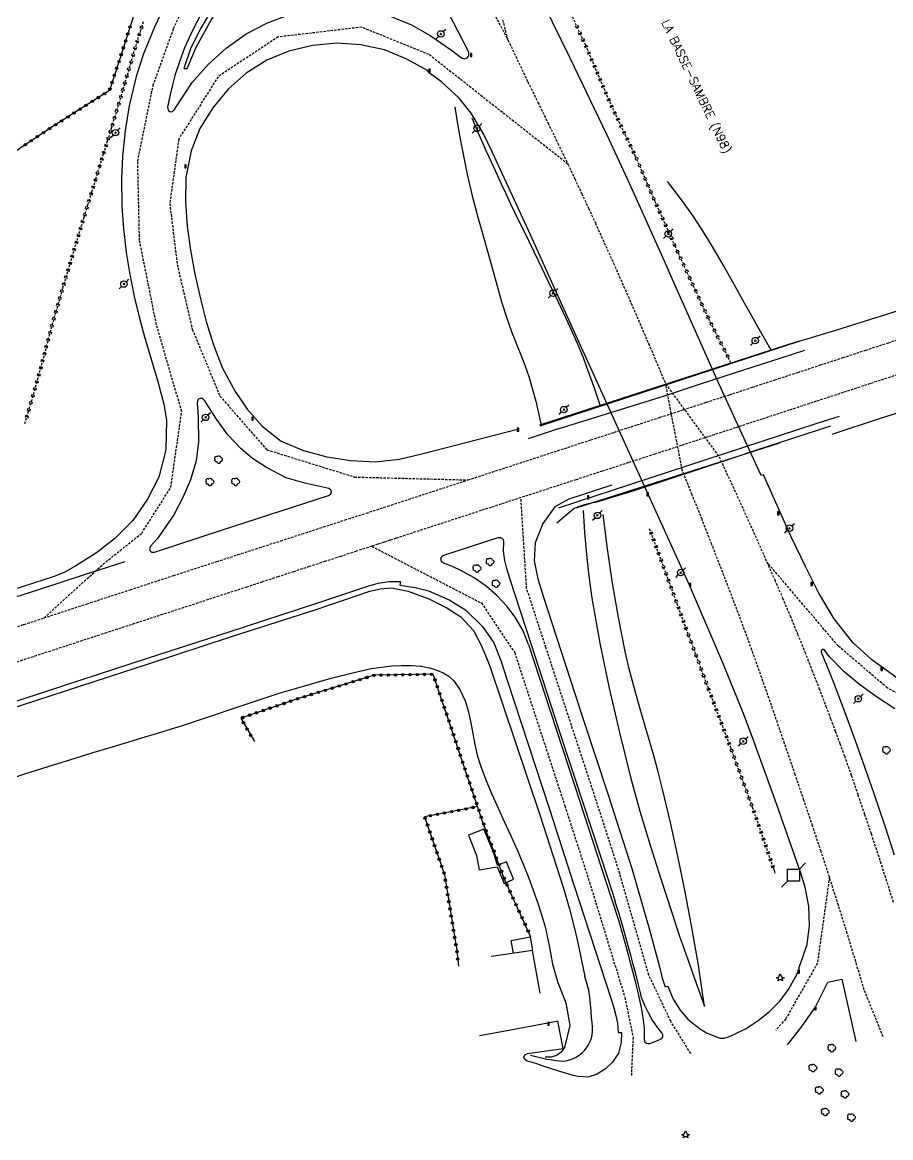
# Model space of a CAD drawing. Header units: millimetres. Extents: x 169000 to 170001, y 127000 to 128001.
# Drawn here: x 169336.2 to 169515.9, y 127232.8 to 127463.7 of the extents above; entities that cross this region are included whole.
import ezdxf
from ezdxf.enums import TextEntityAlignment as Align

# ---------------------------------------------------------------- set-up
doc = ezdxf.new("R2010")
doc.units = ezdxf.units.MM
doc.linetypes.add('DASHED', pattern=[0.75, 0.5, -0.25])
doc.layers.get('0').update_dxf_attribs({"linetype": 'CONTINUOUS'})
for name, color, linetype in [('W0001', 6, 'DASHED'), ('W0008', 7, 'CONTINUOUS'), ('W0010', 4, 'CONTINUOUS'), ('W0015', 2, 'CONTINUOUS'), ('W0051', 7, 'CONTINUOUS'), ('W0101', 7, 'CONTINUOUS'), ('W0104', 1, 'CONTINUOUS'), ('W0120', 7, 'CONTINUOUS'), ('W0211', 2, 'CONTINUOUS'), ('W0214', 2, 'CONTINUOUS'), ('W0220', 5, 'DASHED'), ('W0300', 7, 'CONTINUOUS'), ('W0303', 7, 'CONTINUOUS'), ('W0323', 7, 'CONTINUOUS'), ('W0402', 7, 'CONTINUOUS'), ('W0473', 7, 'CONTINUOUS'), ('W0600', 7, 'CONTINUOUS'), ('W0989', 7, 'CONTINUOUS')]:
    doc.layers.add(name, color=color, linetype=linetype)
doc.styles.get("Standard").update_dxf_attribs({"font": 'romans.shx', "width": 0.85})

# ---------------------------------------------------------------- blocks, each defined once
blk = doc.blocks.new('T300')
for p, q in [((-0.8, 0.51), (-0.86, 0.34)), ((-0.86, 0.34), (-0.86, 0.17)), ((-0.86, 0.17), (-0.74, 0.06)), ((-0.69, 0.63), (-0.8, 0.51)), ((-0.8, -0.06), (-0.74, 0.06)), ((-0.74, 0.06), (-0.69, 0.11)), ((-0.57, 0.69), (-0.69, 0.63)), ((-0.46, 0.69), (-0.57, 0.69)), ((-0.29, 0.63), (-0.46, 0.69)), ((-0.29, 0.63), (-0.17, 0.74)), ((-0.23, 0.57), (-0.29, 0.63)), ((-0.17, 0.74), (-0.06, 0.8)), ((-0.06, 0.8), (0.06, 0.8)), ((0.06, 0.8), (0.23, 0.74)), ((0.23, 0.74), (0.34, 0.63)), ((0.34, 0.63), (0.4, 0.51)), ((0.46, 0.46), (0.34, 0.46)), ((0.4, 0.51), (0.4, 0.46)), ((0.57, 0.4), (0.46, 0.46)), ((0.57, 0.4), (0.69, 0.29)), ((0.69, 0.29), (0.74, 0.17)), ((0.74, 0.06), (0.69, -0.17)), ((0.74, 0.17), (0.74, 0.06)), ((-0.8, -0.17), (-0.8, -0.06)), ((-0.8, -0.23), (-0.8, -0.17)), ((-0.74, -0.34), (-0.8, -0.23)), ((-0.69, -0.4), (-0.74, -0.34)), ((-0.51, -0.46), (-0.69, -0.4)), ((-0.4, -0.46), (-0.51, -0.46)), ((-0.4, -0.46), (-0.34, -0.46)), ((-0.34, -0.46), (-0.34, -0.4)), ((-0.34, -0.51), (-0.34, -0.46)), ((-0.29, -0.63), (-0.34, -0.51)), ((-0.17, -0.74), (-0.29, -0.63)), ((-0.06, -0.8), (-0.17, -0.74)), ((0.06, -0.8), (-0.06, -0.8)), ((0.17, -0.74), (0.06, -0.8)), ((0.23, -0.69), (0.17, -0.74)), ((0.29, -0.46), (0.23, -0.46)), ((0.29, -0.63), (0.23, -0.69)), ((0.46, -0.4), (0.29, -0.46)), ((0.34, -0.51), (0.29, -0.63)), ((0.34, -0.51), (0.34, -0.46)), ((0.57, -0.34), (0.46, -0.4)), ((0.63, -0.29), (0.57, -0.34)), ((0.69, -0.17), (0.63, -0.29))]:
    blk.add_line(p, q)
blk = doc.blocks.new('avaloir')
for p, q in [((-3, 0), (-3, -6)), ((0, 0), (0, -6)), ((3, 0), (3, -6))]:
    blk.add_line(p, q)
blk.add_lwpolyline([(0, 0), (-6, 0), (-6, -6), (6, -6), (6, 0), (-6, 0)])
blk = doc.blocks.new('T684')
at = {"xscale": 0.1666666666666667, "yscale": 0.1666666666666667, "rotation": 270}
blk.add_blockref('avaloir', (0, 0), dxfattribs=at)
blk = doc.blocks.new('pylone')
for p, q in [((3, 3), (6, 6)), ((-3, -3), (-6, -6))]:
    blk.add_line(p, q)
blk.add_lwpolyline([(-3, 3), (3, 3), (3, -3), (-3, -3), (-3, 3)])
blk = doc.blocks.new('T536')
at = {"xscale": 0.4166666666666667, "yscale": 0.4166666666666667}
blk.add_blockref('pylone', (0, 0), dxfattribs=at)
blk = doc.blocks.new('T473')
for p, q in [((-0.166667, 0.166667), (0.166667, -0.166667)), ((-0.166667, -0.166667), (0.166667, 0.166667)), ((0.500001, 0.500001), (1.000002, 1.000002)), ((-1.000002, -1.000002), (-0.500001, -0.500001))]:
    blk.add_line(p, q)
blk.add_ellipse((0, 0), major_axis=(0.471405, 0.471405), ratio=1, start_param=5.4977871438, end_param=11.780972451)
blk = doc.blocks.new('T303')
for p, q in [((-0.77, 0), (-0.28, 0.21)), ((-0.28, -0.21), (-0.77, 0)), ((-0.28, 0.21), (0, 0.83)), ((0, 0.83), (0.28, 0.21)), ((0.28, 0.21), (0.83, 0)), ((0.83, 0), (0.28, -0.21)), ((-0.49, -0.63), (-0.28, -0.21)), ((0, -0.35), (-0.49, -0.63)), ((0.56, -0.63), (0, -0.35)), ((0.28, -0.21), (0.56, -0.63))]:
    blk.add_line(p, q)
blk = doc.blocks.new('t323o')
at = {"color": 0, "linetype": 'Continuous'}
for radius in [0.25, 0.15]:
    blk.add_circle((0, 0), radius, dxfattribs=at)
blk = doc.blocks.new('t220o')
at = {"color": 0, "linetype": 'Continuous'}
for p, q in [((-0.25, 0.25), (0.25, 0.25)), ((-0.25, -0.25), (0.25, -0.25))]:
    blk.add_line(p, q, dxfattribs=at)

msp = doc.modelspace()

# ---------------------------------------------------------------- linework, layer by layer
at = {"layer": 'W0001', "linetype": 'DASHED'}
for points in [[(169340.66, 127340.39), (169352.85, 127351.49), (169360.87, 127357.91), (169366.9, 127367.43), (169369.16, 127383.12), (169363.93, 127401.08), (169360.43, 127418.56), (169360.05, 127434.96), (169363.24, 127450.6), (169367.49, 127462.41), (169377.89, 127485.58), (169381.32, 127499.77), (169382.31, 127517.99), (169379.64, 127536.04), (169358.42, 127593.46)], [(169358.42, 127593.46), (169371.65, 127573.23), (169383.3, 127554.96), (169386.42, 127549.92), (169389.51, 127544.87), (169392.58, 127539.79), (169395.61, 127534.7), (169398.65, 127529.5), (169401.65, 127524.28), (169404.64, 127519.05), (169407.61, 127513.82), (169410.67, 127508.46), (169413.72, 127503.11), (169416.74, 127497.74), (169419.72, 127492.34), (169422.5, 127487.16), (169425.23, 127481.96), (169427.93, 127476.75), (169430.62, 127471.52), (169436.66, 127460.05)], [(169436.66, 127460.05), (169435.62, 127464.26)], [(169449.05, 127434.35), (169420.37, 127457), (169406.41, 127462.69), (169389.13, 127460.66), (169376.69, 127452.42), (169368.54, 127439.53), (169366.68, 127426.18), (169368.22, 127413.58), (169371.35, 127400.15), (169377.07, 127386.31), (169386.76, 127375.2), (169404.92, 127369.56), (169428.41, 127368.95)], [(169436.66, 127460.05), (169440.8, 127451.36), (169442.88, 127447.12), (169444.95, 127442.87), (169447.01, 127438.61), (169449.05, 127434.35)], [(169449.05, 127434.35), (169450.49, 127431.31), (169451.92, 127428.26), (169453.34, 127425.21), (169454.75, 127422.15), (169458.49, 127413.86), (169462.16, 127405.54), (169465.77, 127397.19), (169469.3, 127388.81)], [(169552.06, 127402.12), (169543.35, 127399.27), (169534.65, 127396.42), (169525.94, 127393.57), (169517.23, 127390.72), (169511.64, 127388.89), (169506.05, 127387.06), (169500.46, 127385.23), (169494.86, 127383.39), (169489.27, 127381.56), (169483.68, 127379.73), (169478.09, 127377.9), (169472.49, 127376.07), (169467.06, 127374.3), (169461.63, 127372.53), (169456.19, 127370.76), (169450.76, 127369), (169447.9, 127368.07), (169445.05, 127367.14), (169442.2, 127366.22), (169439.35, 127365.29)], [(169552.06, 127402.12), (169583.99, 127394.34), (169595.96, 127384.29), (169601.2, 127369.8), (169604.39, 127358.16), (169604.37, 127346.64), (169601.32, 127335.93), (169591.98, 127324.18), (169577.09, 127316.91), (169562.59, 127315.49), (169545.81, 127316.02), (169526.58, 127319.69), (169515.15, 127325.91), (169505, 127334.59), (169490.22, 127352)], [(169428.41, 127368.95), (169449.06, 127375.7), (169453.84, 127377.25), (169458.62, 127378.81), (169463.4, 127380.37), (169468.17, 127381.92), (169472.95, 127383.48), (169477.73, 127385.04), (169482.51, 127386.6), (169487.28, 127388.15), (169491.97, 127389.69), (169496.65, 127391.22), (169501.34, 127392.75), (169506.02, 127394.29), (169510.71, 127395.82), (169515.39, 127397.35), (169520.08, 127398.88), (169524.77, 127400.41)], [(169503.18, 127286.75), (169501.46, 127292.06), (169499.69, 127297.35), (169497.91, 127302.64), (169496.11, 127307.93), (169493.9, 127314.39), (169491.69, 127320.85), (169489.44, 127327.31), (169487.15, 127333.74), (169485.61, 127337.94), (169484.04, 127342.13), (169482.45, 127346.32), (169480.84, 127350.49), (169478.85, 127355.63), (169476.83, 127360.75), (169474.79, 127365.87), (169472.73, 127370.98), (169469.3, 127388.81)], [(169469.3, 127388.81), (169480.34, 127373.76), (169482.86, 127368.34), (169485.34, 127362.91), (169487.8, 127357.46), (169490.22, 127352)], [(169340.66, 127340.39), (169349.6, 127343.32), (169358.53, 127346.23), (169367.47, 127349.15), (169376.42, 127352.06), (169380.84, 127353.49), (169385.26, 127354.93), (169389.68, 127356.36), (169394.11, 127357.79), (169398.53, 127359.23), (169402.95, 127360.66), (169407.38, 127362.09), (169411.8, 127363.53), (169428.41, 127368.95)], [(169439.35, 127365.29), (169437.29, 127364.62), (169435.23, 127363.95), (169433.17, 127363.28), (169431.11, 127362.61), (169413.5, 127356.87), (169412.25, 127356.46), (169410.99, 127356.05), (169409.74, 127355.64), (169408.49, 127355.23)], [(169474.48, 127250.2), (169470.38, 127256.85), (169465.81, 127266.45), (169459.82, 127287.48), (169454.74, 127303.17), (169449.81, 127318.15), (169444.53, 127334.26), (169440.53, 127346.52), (169439.35, 127365.29)], [(169408.49, 127355.23), (169405.25, 127354.18), (169402.02, 127353.12), (169398.79, 127352.06), (169395.55, 127351.01), (169392.32, 127349.95), (169389.08, 127348.89), (169385.85, 127347.84), (169382.62, 127346.78), (169376.81, 127344.89), (169371.01, 127342.99), (169365.2, 127341.1), (169359.4, 127339.21), (169353.59, 127337.31), (169347.79, 127335.42), (169341.98, 127333.52), (169336.18, 127331.62), (169331.54, 127330.1)], [(169408.49, 127355.23), (169431.16, 127343.48), (169438.06, 127333.21), (169448.44, 127301.48), (169453.54, 127285.7), (169460.85, 127261.84), (169462.55, 127253.61), (169462.2, 127245.63)], [(169490.22, 127352), (169491.86, 127348.28), (169493.47, 127344.55), (169495.06, 127340.81), (169496.61, 127337.05), (169498.11, 127333.33), (169499.58, 127329.58), (169501.03, 127325.83), (169502.47, 127322.08), (169503.44, 127319.52), (169504.4, 127316.96), (169505.35, 127314.39), (169506.29, 127311.82), (169507.7, 127307.81), (169509.08, 127303.79), (169510.45, 127299.76), (169511.8, 127295.73), (169512.76, 127292.85), (169513.71, 127289.96), (169514.64, 127287.07), (169515.56, 127284.18), (169516.45, 127281.3)], [(169332.36, 127337.67), (169336.51, 127339.03), (169340.66, 127340.39)], [(169503.18, 127286.75), (169500.7, 127268.88), (169494.14, 127257.37), (169492.08, 127255.03)], [(169514.31, 127253.66), (169510.39, 127263.37), (169508.64, 127269.23), (169506.86, 127275.08), (169505.04, 127280.92), (169503.18, 127286.75)]]:
    msp.add_lwpolyline(points, dxfattribs=at)
at = {"layer": 'W0008'}
for points in [[(169370.14, 127476.77), (169363.55, 127462.7), (169361.26, 127457.15), (169359.7, 127452.45), (169358.26, 127446.4), (169357.43, 127441.29), (169356.92, 127435.91), (169356.72, 127431.4), (169356.78, 127425.59), (169357.14, 127421.02), (169357.67, 127416.01), (169358.36, 127411.87), (169359.3, 127406.94), (169360.32, 127402.74), (169361.44, 127398.56), (169364.21, 127389.36), (169365.43, 127384.61), (169365.98, 127381.3), (169365.88, 127375.16), (169364.41, 127369.53), (169362.1, 127364.94), (169359.01, 127360.59), (169355.26, 127356.78), (169351.49, 127353.87), (169347.23, 127351.17), (169344.94, 127349.87), (169342.78, 127348.97), (169327.7, 127344.12)], [(169443.94, 127467.6), (169449.48, 127456.35), (169457.06, 127440.56), (169461.88, 127430.15), (169469.9, 127412.32)], [(169448.32, 127404.26), (169441.34, 127419.71), (169433.45, 127436.71), (169431.6, 127440.58), (169429.08, 127444.88), (169426.57, 127447.99), (169422.91, 127451.37), (169420.43, 127453.17), (169420.02, 127453.7), (169415.76, 127456.06), (169411.09, 127457.99), (169406.25, 127459.05), (169401.23, 127459.41), (169396.25, 127458.92), (169391.34, 127457.74), (169386.76, 127455.83), (169382.51, 127453.14), (169378.74, 127449.88), (169375.58, 127445.98), (169372.92, 127441.73), (169371.1, 127437.09), (169369.98, 127431.54), (169369.93, 127426.54), (169370.29, 127421.52), (169370.96, 127416.52), (169371.88, 127411.57), (169373.03, 127406.48), (169374.24, 127401.77), (169375.75, 127396.94), (169377.53, 127392.25), (169380.22, 127387.28), (169382.69, 127383.63), (169385.79, 127380.08), (169389.73, 127377.01), (169394.35, 127375.02), (169399.21, 127373.76), (169404.17, 127372.98), (169409.21, 127372.73), (169414.2, 127373.25), (169419.13, 127374.42), (169438.67, 127379.49)], [(169517.39, 127327.75), (169511.99, 127331.69), (169508.05, 127335.33), (169504.2, 127340.21), (169501.03, 127345.49), (169498.22, 127351.05), (169495.27, 127357.2), (169489.52, 127370.04), (169489.06, 127369.84), (169480.27, 127389.04), (169469.92, 127412.32)], [(169496.29, 127397.56), (169498.35, 127398.12), (169500.41, 127398.71), (169502.45, 127399.33), (169504.49, 127399.98), (169522.52, 127405.6)], [(169446.38, 127363.4), (169443.89, 127359.94), (169442.33, 127355.95), (169442.11, 127352.2), (169442.88, 127348.49), (169444.01, 127344.65), (169447.66, 127333.43), (169452.39, 127319.04), (169457.37, 127303.99), (169462.33, 127288.51), (169465.9, 127276.06), (169468, 127268.18), (169468.37, 127266.69), (169468.7, 127265.41), (169469.2, 127264.01), (169469.72, 127264.18), (169470.85, 127261.43), (169472.28, 127259.2), (169473.88, 127257.33), (169476.29, 127255.37), (169477.78, 127254.49), (169479.62, 127253.7), (169480.58, 127253.39), (169481.33, 127253.35), (169482.34, 127253.69), (169483.27, 127254.06), (169485.94, 127255.38), (169488.45, 127257.05), (169490.79, 127258.93), (169492.91, 127261.03), (169494.7, 127263.46), (169496.2, 127266.07), (169496.9, 127267.56), (169496.9, 127268.06), (169497.3, 127269), (169498.56, 127272.78), (169499.06, 127276.73), (169498.95, 127280.73), (169498.16, 127284.67), (169497.25, 127287.52), (169492.27, 127301.9), (169487.27, 127315.65), (169485.49, 127320.38), (169483.26, 127325.85), (169480.92, 127331.57), (169474.21, 127347.16), (169448.31, 127404.26)], [(169503.77, 127378.46), (169513.76, 127381.72), (169528.08, 127386.26)], [(169447.16, 127363.2), (169458.5, 127366.9), (169500.67, 127380.68), (169505.29, 127382.17)], [(169447.08, 127379.5), (169440.82, 127377.46)], [(169327.21, 127320.7), (169344.77, 127326.39), (169362.3, 127332.11), (169378.96, 127337.53), (169396.9, 127343.39), (169407.88, 127347), (169409.79, 127347.57), (169412, 127347.95), (169414.42, 127347.94), (169414.43, 127347.9), (169414.3, 127347.17), (169417.45, 127346.71), (169420.21, 127345.97), (169424.48, 127344.14), (169427.88, 127342.03), (169431.43, 127338.61), (169433.75, 127335.23), (169435.2, 127331.55), (169436.52, 127327.48), (169445.27, 127300.79), (169450.27, 127285.15), (169458.03, 127261.44), (169458.61, 127259.63), (169458.99, 127258.08), (169459.31, 127256.5), (169459.45, 127254.58), (169460.15, 127254.58), (169460.09, 127252.47), (169459.51, 127250.27), (169458.31, 127248.41), (169456.87, 127247.01), (169455.15, 127245.91), (169453.17, 127245.31), (169451.18, 127245.44), (169450.19, 127245.67), (169447.18, 127246.55), (169444.35, 127247.48), (169443.43, 127247.81), (169442.43, 127248.13), (169441.48, 127248.4), (169440.62, 127248.63), (169440.15, 127248.94), (169439.97, 127249.43), (169440.16, 127249.96), (169440.71, 127250.21), (169448.11, 127251.22), (169447.02, 127256.9), (169444.89, 127256.46), (169435.73, 127254.79), (169430.78, 127253.9)]]:
    msp.add_lwpolyline(points, dxfattribs=at)
at = {"layer": 'W0010'}
for points in [[(169443.32, 127380.18), (169497.12, 127397.75)], [(169503.42, 127380.12), (169498.32, 127378.44), (169493.21, 127376.77), (169488.1, 127375.09), (169482.99, 127373.42), (169476.29, 127371.21), (169469.6, 127368.98), (169462.9, 127366.78), (169456.17, 127364.67), (169455.44, 127364.47), (169454.72, 127364.3), (169453.98, 127364.15), (169453.25, 127363.99), (169452.52, 127363.82), (169451.79, 127363.61), (169451.08, 127363.35), (169450.39, 127363.03), (169446.8, 127360.03)], [(169327.24, 127319.47), (169345.31, 127325.37), (169362.5, 127330.98), (169379.22, 127336.47), (169396.78, 127342.07), (169408.11, 127345.95), (169410.23, 127346.44), (169412.56, 127346.59), (169416.03, 127345.95), (169420.28, 127344.37), (169424.05, 127342.47), (169426.95, 127340.59), (169429.51, 127337.75), (169431.11, 127334.76), (169432.24, 127332.15), (169432.89, 127330.38), (169443.32, 127299.42), (169448.07, 127284.62), (169449.38, 127280.18), (169450.31, 127276.65), (169451.05, 127273.49), (169452.6, 127266.14)], [(169441.35, 127249.88), (169442.47, 127249.56), (169443.6, 127249.29), (169444.74, 127249.06), (169445.88, 127248.87), (169446.58, 127248.78), (169447.29, 127248.69), (169448, 127248.65), (169448.72, 127248.72), (169449.38, 127248.87), (169450.02, 127249.09), (169450.63, 127249.38), (169451.21, 127249.72), (169451.68, 127250.06), (169452.12, 127250.44), (169452.52, 127250.86), (169452.88, 127251.31), (169453.07, 127251.58), (169453.25, 127251.86), (169453.42, 127252.14), (169453.57, 127252.43), (169453.71, 127252.73), (169453.83, 127253.04), (169453.94, 127253.35), (169454.02, 127253.67), (169454.15, 127254.65), (169454.14, 127255.63), (169454.06, 127256.61), (169453.99, 127257.57), (169453.89, 127259.01), (169453.75, 127260.45), (169453.58, 127261.89), (169453.38, 127263.32), (169452.6, 127266.14)]]:
    msp.add_lwpolyline(points, dxfattribs=at)
at = {"layer": 'W0015'}
for points in [[(169374.7, 127468.42), (169371.43, 127462.11), (169369.76, 127458.4), (169368.72, 127455.54), (169367.76, 127452.67), (169367.26, 127450.72), (169366.77, 127448.74), (169366.2, 127446.1), (169366.33, 127445.48), (169366.77, 127445.16), (169367.27, 127445.24), (169367.68, 127445.63), (169367.98, 127446.17), (169371.3, 127451.21), (169374.64, 127454.96), (169378.39, 127458.32), (169382.46, 127461.28), (169386.92, 127463.59), (169391.64, 127465.38)], [(169411.49, 127465.31), (169416.7, 127463.18), (169420.56, 127460.97), (169424.97, 127457.95), (169427.03, 127456.32), (169427.66, 127456.14), (169428.23, 127456.35), (169428.57, 127456.75), (169428.54, 127457.49), (169422.42, 127469.43)], [(169458.18, 127367.86), (169449.25, 127364.97), (169446.38, 127363.4)], [(169440.92, 127334.87), (169439.81, 127337.73), (169438.3, 127340.36), (169436.48, 127342.73), (169434.44, 127344.93), (169432.18, 127346.95), (169429.68, 127348.68), (169427.02, 127350.15), (169425.21, 127351.02), (169423.33, 127351.72), (169422.91, 127352.08), (169422.79, 127352.68), (169423.03, 127353.14), (169423.41, 127353.37), (169434.65, 127357.03), (169435.11, 127357.06), (169435.41, 127356.92), (169435.68, 127356.59), (169435.73, 127356.24), (169435.68, 127354.23), (169435.93, 127352.26), (169436.37, 127350.65), (169437.05, 127348.39), (169441.4, 127335.09), (169447.23, 127317.25), (169452.12, 127302.35), (169457.32, 127286.44), (169458.82, 127281.78)], [(169440.94, 127334.85), (169446.71, 127317.16), (169451.6, 127302.18), (169456.8, 127286.26), (169458.3, 127281.62), (169459.52, 127277.79), (169460.34, 127274.88), (169461.17, 127271.98), (169461.97, 127269.06), (169462.96, 127265.19), (169463.67, 127262.24), (169464.33, 127259.36), (169464.74, 127256.7), (169464.85, 127255.31), (169464.85, 127254.3), (169464.84, 127253.13), (169464.96, 127252.65), (169465.35, 127252.32), (169465.65, 127252.25), (169466.04, 127252.29), (169467.08, 127252.7), (169468.12, 127253.08), (169468.5, 127253.32), (169468.7, 127253.63), (169468.72, 127254.04), (169468.49, 127254.5), (169467.67, 127255.55), (169466.47, 127257.32), (169465.72, 127258.63), (169464.93, 127260.26), (169464.33, 127261.79), (169464.09, 127262.76), (169463.63, 127264.72), (169463.14, 127266.69), (169462.61, 127268.65), (169462.07, 127270.55), (169461.57, 127272.51), (169460.92, 127274.8), (169460.3, 127276.95), (169459.58, 127279.33), (169458.81, 127281.79)], [(169516.72, 127321.55), (169512.92, 127324.07), (169509.39, 127326.63), (169506.18, 127329.31), (169503.16, 127332.37), (169502.22, 127333.61), (169501.95, 127333.84), (169501.66, 127333.85), (169501.49, 127333.58), (169501.51, 127333.32), (169502.68, 127330.45), (169504.16, 127326.68), (169506.33, 127321), (169508.26, 127315.76), (169510.46, 127309.58), (169512.4, 127304.02), (169514.7, 127297.12), (169516.57, 127291.31)], [(169494.49, 127252.02), (169497.49, 127255.8), (169500.21, 127259.75), (169502.84, 127264.99)], [(169502.85, 127265.01), (169505.73, 127265.59), (169508.68, 127252.67)]]:
    msp.add_lwpolyline(points, dxfattribs=at)
msp.add_lwpolyline([(169399.54, 127365.72), (169399.98, 127366.01), (169400.14, 127366.38), (169400.05, 127366.87), (169399.57, 127367.15), (169394.64, 127368.27), (169390.76, 127369.41), (169386.67, 127371.5), (169383.78, 127373.39), (169381.44, 127375.36), (169378.69, 127378.28), (169376.33, 127381.56), (169373.91, 127385.34), (169373.47, 127385.84), (169372.98, 127385.83), (169372.52, 127385.6), (169372.34, 127384.93), (169372.54, 127381.93), (169372.65, 127376.86), (169372.17, 127372.9), (169370.97, 127369), (169369.4, 127365.33), (169367.52, 127361.74), (169365.25, 127358.39), (169364.05, 127356.78), (169362.73, 127355.24), (169362.52, 127354.75), (169362.63, 127354.28), (169362.93, 127354), (169363.52, 127353.99), (169377.6, 127358.61)], close=True, dxfattribs=at)
at = {"layer": 'W0051'}
for points in [[(169447.08, 127379.5), (169469.05, 127386.4), (169476.31, 127388.77), (169483.57, 127391.13), (169490.83, 127393.49), (169498.1, 127395.84)], [(169357.38, 127352.03), (169348.55, 127349.14), (169339.7, 127346.28), (169330.84, 127343.43)]]:
    msp.add_lwpolyline(points, dxfattribs=at)
at = {"layer": 'W0101'}
msp.add_lwpolyline([(169443.3, 127262.72), (169441.77, 127271.54), (169433.29, 127270.32), (169433.36, 127270.33), (169433.36, 127270.33)], dxfattribs=at)
at = {"layer": 'W0104'}
msp.add_lwpolyline([(169428.47, 127295.42), (169430.17, 127291.18), (169430.7, 127288.26), (169434.41, 127288.84), (169435.89, 127285.4), (169437.8, 127286.27), (169436.34, 127289.9), (169434.49, 127289.21), (169433.69, 127291.86), (169431.7, 127296.63)], close=True, dxfattribs=at)
msp.add_lwpolyline([(169437.84, 127270.97), (169437.3, 127273.63), (169441.27, 127274.34), (169441.74, 127271.53)], dxfattribs=at)
at = {"layer": 'W0120'}
for points in [[(169443.23, 127380.37), (169496.29, 127397.56)], [(169492.85, 127376.57), (169450.73, 127363.08)]]:
    msp.add_lwpolyline(points, dxfattribs=at)
at = {"layer": 'W0211'}
for points in [[(169386.37, 127526.87), (169387.13, 127517.85), (169387.55, 127512.57), (169386.8, 127501.7), (169386.01, 127494.6), (169384.92, 127488.37), (169383.54, 127482.99), (169381.04, 127476.73), (169378.11, 127470.91), (169375.79, 127467.06), (169373.14, 127462.47), (169371.07, 127458.39), (169369.58, 127454.1)], [(169425.67, 127446.17), (169426.26, 127442.67), (169426.86, 127439.18), (169427.51, 127435.69), (169428.23, 127432.22), (169429.29, 127427.79), (169430.46, 127423.38), (169431.68, 127419), (169432.9, 127414.61), (169433.73, 127411.61), (169434.56, 127408.6), (169435.43, 127405.61), (169436.37, 127402.63), (169436.91, 127401.06), (169437.5, 127399.49), (169438.11, 127397.94), (169438.73, 127396.4), (169439.35, 127394.85), (169439.95, 127393.29), (169440.52, 127391.72), (169441.05, 127390.14), (169441.77, 127387.69), (169442.43, 127385.23), (169443.02, 127382.75), (169443.54, 127380.26)], [(169491.12, 127395.79), (169489.76, 127398.24), (169488.39, 127400.68), (169487.02, 127403.12), (169485.63, 127405.56), (169483.45, 127409.43), (169481.28, 127413.32), (169479.06, 127417.17), (169476.71, 127420.96), (169475.05, 127423.46), (169473.32, 127425.93), (169471.53, 127428.35), (169469.68, 127430.73)], [(169452.24, 127362.66), (169452.5, 127358.1), (169452.89, 127353.55), (169453.4, 127349.02), (169454.05, 127344.5), (169455.67, 127335.16), (169457.58, 127325.87), (169459.72, 127316.64), (169462.02, 127307.45), (169463.96, 127300.37), (169466.07, 127293.35), (169468.29, 127286.35), (169470.56, 127279.38), (169472.18, 127274.5), (169473.86, 127269.64), (169475.59, 127264.8), (169477.37, 127259.98)]]:
    msp.add_lwpolyline(points, dxfattribs=at)
at = {"layer": 'W0214'}
for points in [[(169369.58, 127454.1), (169370.3, 127454.14), (169372.22, 127458.7), (169375.29, 127464.29), (169378.36, 127469.08), (169380.37, 127472.7), (169382.2, 127476.09), (169383.64, 127479.59), (169384.96, 127482.94), (169386.12, 127488.16), (169386.96, 127492.58), (169387.31, 127496.52), (169387.7, 127500.6), (169388.29, 127504.7), (169388.5, 127509.3), (169388.63, 127512.82), (169388.18, 127517.1), (169388.14, 127519.77), (169387.99, 127522.55), (169386.37, 127526.87)], [(169455.79, 127384.25), (169454.71, 127387.53), (169453.57, 127390.79), (169452.35, 127394.02), (169451.05, 127397.22), (169449.16, 127401.51), (169447.14, 127405.75), (169445.07, 127409.95), (169443.03, 127414.17), (169442.07, 127416.17), (169441.1, 127418.17), (169440.13, 127420.16), (169439.15, 127422.16), (169438.18, 127424.16), (169437.22, 127426.16), (169436.27, 127428.16), (169435.33, 127430.18), (169433.78, 127433.58), (169432.25, 127436.98), (169430.73, 127440.39), (169429.23, 127443.82)], [(169477.34, 127259.93), (169476.73, 127264.22), (169476.07, 127268.5), (169475.35, 127272.78), (169474.59, 127277.05), (169473.24, 127284.05), (169471.82, 127291.04), (169470.3, 127298.01), (169468.68, 127304.96), (169467.77, 127308.53), (169466.79, 127312.09), (169465.76, 127315.64), (169464.72, 127319.18), (169463.69, 127322.72), (169462.69, 127326.28), (169461.77, 127329.85), (169460.94, 127333.45), (169459.52, 127340.49), (169458.28, 127347.57), (169457.24, 127354.68), (169456.38, 127361.81)], [(169332.26, 127306.63), (169336.89, 127308.16), (169341.53, 127309.64), (169346.19, 127311.08), (169350.85, 127312.5), (169355.52, 127313.91), (169360.18, 127315.33), (169364.84, 127316.75), (169369.5, 127318.21), (169372.81, 127319.28), (169376.12, 127320.38), (169379.42, 127321.49), (169382.72, 127322.61), (169386.02, 127323.71), (169389.34, 127324.78), (169392.67, 127325.79), (169396.03, 127326.74), (169400.11, 127327.88), (169404.22, 127328.98), (169408.39, 127329.9), (169412.62, 127330.45), (169414.64, 127330.57), (169416.67, 127330.57), (169418.7, 127330.38), (169420.7, 127329.95), (169421.98, 127329.55), (169423.24, 127329.04), (169424.43, 127328.34), (169425.45, 127327.38), (169426.8, 127325.4), (169427.8, 127323.23), (169428.52, 127320.97), (169429.02, 127318.68), (169429.41, 127316.45), (169429.8, 127314.21), (169430.28, 127311.98), (169430.96, 127309.81), (169432.11, 127306.85), (169433.34, 127303.92), (169434.63, 127301.02), (169435.94, 127298.13), (169437.26, 127295.25), (169438.56, 127292.35), (169439.81, 127289.43), (169440.98, 127286.48), (169441.91, 127284), (169442.79, 127281.51), (169443.61, 127278.99), (169444.35, 127276.44), (169444.81, 127274.51), (169445.2, 127272.57), (169445.55, 127270.62), (169445.88, 127268.67), (169447.02, 127264.92), (169448.63, 127260.72), (169449.46, 127256.02), (169448.4, 127251.47), (169447.68, 127250.5), (169446.7, 127249.81), (169445.55, 127249.45), (169444.35, 127249.46)]]:
    msp.add_lwpolyline(points, dxfattribs=at)
at = {"layer": 'W0220', "linetype": 'DASHED'}
for points in [[(169482.82, 127393.2), (169478.06, 127402.62), (169471.33, 127417.21), (169467.11, 127426.6), (169463.09, 127435.94), (169457.93, 127446.74), (169452.75, 127458.92), (169448.64, 127467.92), (169445.94, 127473.51), (169445.22, 127474.58), (169444.8, 127474.52)], [(169361.16, 127463.82), (169360.61, 127462.01), (169359.94, 127459.8), (169359.28, 127457.59), (169358.63, 127455.38), (169357.98, 127453.18), (169357.33, 127450.97), (169356.68, 127448.76), (169356.02, 127446.55), (169355.36, 127444.34), (169354.56, 127441.71), (169353.75, 127439.07), (169352.94, 127436.44), (169352.12, 127433.81), (169351.31, 127431.18), (169350.5, 127428.55), (169349.69, 127425.92), (169348.89, 127423.28), (169347.41, 127418.38), (169345.94, 127413.47), (169344.48, 127408.56), (169343.06, 127403.64), (169342.43, 127401.38), (169341.81, 127399.12), (169341.2, 127396.85), (169340.6, 127394.58), (169340, 127392.31), (169339.38, 127390.05), (169338.76, 127387.79), (169338.11, 127385.53), (169337.41, 127383.16), (169336.68, 127380.8), (169336.61, 127380.58)], [(169465.92, 127358.92), (169467.82, 127353.75), (169469.71, 127348.57), (169471.61, 127343.4), (169473.5, 127338.22), (169478.07, 127325.88), (169482.7, 127313.56), (169487.23, 127301.21), (169491.52, 127288.76), (169491.63, 127288.46), (169491.73, 127288.15), (169491.83, 127287.84), (169491.89, 127287.52)]]:
    msp.add_lwpolyline(points, dxfattribs=at)
at = {"layer": 'W0323'}
for points in [[(169344.28, 127542.28), (169350.56, 127538.48), (169360.26, 127528.45), (169364.15, 127524.43), (169371.85, 127512.18), (169370.21, 127503.67), (169365.25, 127485.09), (169359.52, 127466.06), (169356.99, 127458.09), (169354.2, 127449.6), (169342.14, 127441.89), (169329.29, 127433.38)], [(169441.43, 127274.32), (169436.08, 127285.98), (169431.49, 127298.04), (169421.21, 127328.71), (169408.99, 127328.52), (169393.3, 127323.7), (169381.4, 127319.64), (169384.19, 127314.79)], [(169430.4, 127301.33), (169419.43, 127299.21), (169423.51, 127287.25), (169426.08, 127271.54), (169426.45, 127268.3)]]:
    msp.add_lwpolyline(points, dxfattribs=at)

# ---------------------------------------------------------------- block references
at = {"layer": 'W0220'}
for p, rotation in [((169451.01, 127462.75), 114.546093024637), ((169360.35, 127461.15), 253.2066722402696), ((169360.78, 127462.59), 252.962743207577), ((169451.63, 127461.38), 114.546093024637), ((169359.49, 127458.28), 253.3971728168513), ((169359.91, 127459.72), 253.3971728168513), ((169452.25, 127460.02), 114.546093024637), ((169452.87, 127458.65), 113.0047767280209), ((169359.06, 127456.84), 253.5319453013216), ((169453.45, 127457.27), 113.0047767280209), ((169454.04, 127455.89), 113.0047767280209), ((169358.21, 127453.96), 253.6109889462558), ((169358.63, 127455.4), 253.5319453013216), ((169454.63, 127454.51), 113.0047767280209), ((169357.79, 127452.53), 253.6222423624275), ((169455.21, 127453.13), 113.0047767280209), ((169455.8, 127451.75), 113.0047767280209), ((169356.94, 127449.65), 253.5657051937813), ((169357.36, 127451.09), 253.6222423624275), ((169456.39, 127450.37), 113.0047767280209), ((169456.97, 127448.99), 113.0047767280209), ((169356.09, 127446.77), 253.453438245869), ((169356.52, 127448.21), 253.453438245869), ((169457.56, 127447.6), 113.0047767280209), ((169355.66, 127445.33), 253.2854421380754), ((169458.17, 127446.23), 115.5736735986664), ((169458.82, 127444.88), 115.5736735986664), ((169354.79, 127442.46), 253.1023148752459), ((169355.22, 127443.9), 253.1023148752459), ((169459.46, 127443.53), 115.5736735986664), ((169460.11, 127442.18), 115.5736735986664), ((169353.91, 127439.59), 252.9473040140641), ((169354.35, 127441.03), 252.9473040140641), ((169460.76, 127440.82), 115.5736735986664), ((169353.47, 127438.16), 252.8409731669413), ((169461.41, 127439.47), 115.5736735986664), ((169462.05, 127438.12), 115.5736735986664), ((169352.58, 127435.3), 252.783322781243), ((169353.03, 127436.73), 252.8409731669413), ((169462.7, 127436.76), 115.5736735986664), ((169463.33, 127435.4), 113.2400159157703), ((169352.14, 127433.86), 252.783322781243), ((169463.92, 127434.02), 113.2400159157703), ((169464.51, 127432.64), 113.2400159157703), ((169351.25, 127431), 252.8441544479322), ((169351.69, 127432.43), 252.7843832169339), ((169465.1, 127431.27), 113.2400159157703), ((169350.37, 127428.13), 252.9526060731492), ((169350.81, 127429.56), 252.8441544479322), ((169465.69, 127429.89), 113.2400159157703), ((169466.29, 127428.51), 113.2400159157703), ((169349.93, 127426.7), 252.9526060731492), ((169466.88, 127427.13), 113.2400159157703), ((169467.48, 127425.76), 114.2049070933564), ((169349.05, 127423.83), 253.1097376369181), ((169349.49, 127425.26), 253.1097376369181), ((169468.1, 127424.39), 114.2049070933564), ((169348.62, 127422.39), 253.2112242490229), ((169468.71, 127423.02), 114.2049070933564), ((169469.33, 127421.65), 114.2049070933564), ((169347.75, 127419.52), 253.2112242490229), ((169348.19, 127420.95), 253.2112242490229), ((169469.94, 127420.29), 114.2049070933564), ((169470.56, 127418.92), 114.2049070933564), ((169346.89, 127416.65), 253.2947539567752), ((169347.32, 127418.08), 253.2947539567752), ((169471.17, 127417.55), 114.2049070933564), ((169346.46, 127415.21), 253.2947539567752), ((169471.8, 127416.19), 114.7898347954346), ((169472.43, 127414.82), 114.7898347954346), ((169345.6, 127412.33), 253.5179410823614), ((169346.03, 127413.77), 253.2947539567752), ((169473.06, 127413.46), 114.7898347954346), ((169473.69, 127412.1), 114.7898347954346), ((169345.17, 127410.9), 253.5179410823614), ((169474.31, 127410.74), 114.7898347954346), ((169344.33, 127408.02), 253.880777896922), ((169344.75, 127409.46), 253.5179410823614), ((169474.94, 127409.38), 114.7898347954346), ((169475.57, 127408.02), 114.7898347954346), ((169343.49, 127405.14), 253.880777896922), ((169343.91, 127406.58), 253.880777896922), ((169476.2, 127406.65), 114.7898347954346), ((169476.83, 127405.29), 114.7898347954346), ((169343.08, 127403.69), 253.880777896922), ((169477.46, 127403.93), 114.7898347954346), ((169342.27, 127400.8), 254.7413410184618), ((169342.67, 127402.25), 254.3278556685655), ((169478.09, 127402.57), 116.8004355041138), ((169478.77, 127401.23), 116.8004355041138), ((169341.88, 127399.36), 254.7413410184618), ((169479.44, 127399.89), 116.8004355041138), ((169480.12, 127398.55), 116.8004355041138), ((169341.1, 127396.46), 255.1338130288054), ((169341.49, 127397.91), 255.009996806794), ((169480.8, 127397.21), 116.8004355041138), ((169481.47, 127395.87), 116.8004355041138), ((169340.33, 127393.56), 255.085215616148), ((169340.71, 127395.01), 255.1338130288054), ((169482.15, 127394.54), 116.8004355041138), ((169339.94, 127392.11), 254.8642146542701), ((169339.15, 127389.22), 254.498401033742), ((169339.55, 127390.66), 254.8642146542701), ((169338.75, 127387.77), 253.9877883714708), ((169337.92, 127384.89), 253.4516027744621), ((169338.34, 127386.33), 253.9877883714708), ((169337.05, 127382.02), 252.9498196997722), ((169337.49, 127383.45), 253.4516027744621), ((169466.26, 127357.99), 290.1463511091181), ((169466.78, 127356.59), 290.1463511091181), ((169467.29, 127355.18), 290.1463511091181), ((169467.81, 127353.77), 290.1463511091181), ((169468.33, 127352.36), 290.12384379587), ((169468.84, 127350.95), 290.12384379587), ((169469.36, 127349.54), 290.12384379587), ((169469.87, 127348.13), 290.1013349076366), ((169470.39, 127346.73), 290.1013349076366), ((169470.9, 127345.32), 290.1013349076366), ((169471.42, 127343.91), 290.1013349076366), ((169471.94, 127342.5), 290.0788244440777), ((169472.45, 127341.09), 290.0788244440777), ((169472.97, 127339.68), 290.0788244440777), ((169473.48, 127338.27), 290.0788244440777), ((169474, 127336.87), 290.3372793123899), ((169474.52, 127335.46), 290.3372793123899), ((169475.04, 127334.05), 290.3372793123899), ((169475.57, 127332.65), 290.3372793123899), ((169476.09, 127331.24), 290.3372793123899), ((169476.61, 127329.83), 290.3372793123899), ((169477.13, 127328.43), 290.3372793123899), ((169477.65, 127327.02), 290.3372793123899), ((169478.17, 127325.62), 290.5893701228099), ((169478.7, 127324.21), 290.5893701228099), ((169479.23, 127322.81), 290.5893701228099), ((169479.76, 127321.4), 290.5893701228099), ((169480.28, 127320), 290.5893701228099), ((169480.81, 127318.59), 290.5893701228099), ((169481.34, 127317.19), 290.5893701228099), ((169481.87, 127315.79), 290.5893701228099), ((169482.39, 127314.38), 290.5893701228099), ((169482.92, 127312.98), 290.1485259062319), ((169483.43, 127311.57), 290.1485259062319), ((169483.95, 127310.16), 290.1485259062319), ((169484.47, 127308.75), 290.1485259062319), ((169484.98, 127307.34), 290.1485259062319), ((169485.5, 127305.94), 290.1485259062319), ((169486.02, 127304.53), 290.1485259062319), ((169486.53, 127303.12), 290.1485259062319), ((169487.05, 127301.71), 290.1485259062319), ((169487.55, 127300.3), 289.0151220603267), ((169488.04, 127298.88), 289.0151220603267), ((169488.53, 127297.46), 289.0151220603267), ((169489.01, 127296.04), 289.0151220603267), ((169489.5, 127294.62), 289.0151220603267), ((169489.99, 127293.21), 289.0151220603267), ((169490.48, 127291.79), 289.0151220603267), ((169490.97, 127290.37), 289.0151220603267), ((169491.46, 127288.95), 289.0151220603267)]:
    msp.add_blockref('t220o', p, dxfattribs=dict(at, rotation=rotation))
at = {"layer": 'W0300'}
for p in [(169376.82, 127373.14), (169375.01, 127368.51), (169380.35, 127368.55), (169433, 127351.96), (169430.29, 127350.61), (169434.24, 127347.46), (169515.02, 127313), (169503.72, 127251.31), (169499.82, 127247.18), (169505.22, 127246.26), (169501.13, 127242.56), (169506.45, 127241.74), (169502.35, 127238.08), (169507.79, 127236.94)]:
    msp.add_blockref('T300', p, dxfattribs=at)
at = {"layer": 'W0303'}
for p in [(169492.99, 127265.88), (169473.4, 127233.4)]:
    msp.add_blockref('T303', p, dxfattribs=at)
at = {"layer": 'W0323'}
for p, rotation in [((169358.45, 127462.7), 252.3712481557795), ((169358, 127461.27), 252.3712481557795), ((169357.09, 127458.41), 252.3712481557795), ((169357.55, 127459.84), 252.3712481557795), ((169356.63, 127456.99), 251.844995754696), ((169355.69, 127454.14), 251.844995754696), ((169356.16, 127455.56), 251.844995754696), ((169354.76, 127451.29), 251.844995754696), ((169355.22, 127452.71), 251.844995754696), ((169353.17, 127448.94), 212.5942952780859), ((169354.29, 127449.86), 251.844995754696), ((169349.38, 127446.52), 212.5942952780859), ((169350.64, 127447.32), 212.5942952780859), ((169351.91, 127448.13), 212.5942952780859), ((169346.85, 127444.9), 212.5942952780859), ((169348.12, 127445.71), 212.5942952780859), ((169343.06, 127442.48), 212.5942952780859), ((169344.32, 127443.28), 212.5942952780859), ((169345.59, 127444.09), 212.5942952780859), ((169339.3, 127440.01), 213.5055562293318), ((169340.55, 127440.83), 213.5055562293318), ((169341.8, 127441.66), 213.5055562293318), ((169336.8, 127438.35), 213.5055562293318), ((169338.05, 127439.18), 213.5055562293318), ((169403.17, 127326.73), 197.0891271211686), ((169404.61, 127327.17), 197.0891271211686), ((169406.04, 127327.61), 197.0891271211686), ((169407.47, 127328.05), 197.0891271211686), ((169408.91, 127328.49), 197.0891271211686), ((169410.4, 127328.54), 180.8699317048538), ((169411.9, 127328.56), 180.8699317048538), ((169413.4, 127328.59), 180.8699317048538), ((169414.9, 127328.61), 180.8699317048538), ((169416.4, 127328.63), 180.8699317048538), ((169417.9, 127328.65), 180.8699317048538), ((169419.4, 127328.68), 180.8699317048538), ((169420.9, 127328.7), 180.8699317048538), ((169421.59, 127327.57), 108.5388796072192), ((169396, 127324.53), 197.0891271211686), ((169397.44, 127324.97), 197.0891271211686), ((169398.87, 127325.41), 197.0891271211686), ((169400.31, 127325.85), 197.0891271211686), ((169401.74, 127326.29), 197.0891271211686), ((169422.06, 127326.15), 108.5388796072192), ((169422.54, 127324.73), 108.5388796072192), ((169388.88, 127322.19), 198.8169147973454), ((169390.3, 127322.67), 198.8169147973454), ((169391.72, 127323.16), 198.8169147973454), ((169393.14, 127323.64), 198.8169147973454), ((169394.57, 127324.09), 197.0891271211686), ((169423.02, 127323.31), 108.5388796072192), ((169423.49, 127321.88), 108.5388796072192), ((169381.78, 127319.77), 198.8169147973454), ((169383.2, 127320.25), 198.8169147973454), ((169384.62, 127320.74), 198.8169147973454), ((169386.04, 127321.22), 198.8169147973454), ((169387.46, 127321.71), 198.8169147973454), ((169423.97, 127320.46), 108.5388796072192), ((169381.94, 127318.69), 299.8743183441672), ((169382.69, 127317.39), 299.8743183441672), ((169424.45, 127319.04), 108.5388796072192), ((169424.93, 127317.62), 108.5388796072192), ((169383.44, 127316.09), 299.8743183441672), ((169425.4, 127316.19), 108.5388796072192), ((169425.88, 127314.77), 108.5388796072192), ((169426.36, 127313.35), 108.5388796072192), ((169426.83, 127311.93), 108.5388796072192), ((169427.31, 127310.51), 108.5388796072192), ((169427.79, 127309.08), 108.5388796072192), ((169428.26, 127307.66), 108.5388796072192), ((169428.74, 127306.24), 108.5388796072192), ((169429.22, 127304.82), 108.5388796072192), ((169429.69, 127303.39), 108.5388796072192), ((169429.43, 127301.14), 190.9368469802152), ((169430.17, 127301.97), 108.5388796072192), ((169419.53, 127298.91), 288.8531567752044), ((169420.6, 127299.43), 190.9368469802152), ((169422.07, 127299.72), 190.9368469802152), ((169423.54, 127300), 190.9368469802152), ((169425.01, 127300.28), 190.9368469802152), ((169426.49, 127300.57), 190.9368469802152), ((169427.96, 127300.85), 190.9368469802152), ((169430.65, 127300.55), 108.5388796072192), ((169431.13, 127299.13), 108.5388796072192), ((169420.02, 127297.49), 288.8531567752044), ((169431.62, 127297.71), 110.8177926881424), ((169420.5, 127296.07), 288.8531567752044), ((169420.99, 127294.65), 288.8531567752044), ((169432.15, 127296.31), 110.8177926881424), ((169432.68, 127294.91), 110.8177926881424), ((169421.47, 127293.23), 288.8531567752044), ((169421.96, 127291.81), 288.8531567752044), ((169433.22, 127293.5), 110.8177926881424), ((169433.75, 127292.1), 110.8177926881424), ((169422.44, 127290.39), 288.8531567752044), ((169434.28, 127290.7), 110.8177926881424), ((169422.93, 127288.97), 288.8531567752044), ((169423.41, 127287.55), 288.8531567752044), ((169434.81, 127289.3), 110.8177926881424), ((169435.35, 127287.9), 110.8177926881424), ((169423.7, 127286.09), 279.289886951638), ((169435.88, 127286.49), 110.8177926881424), ((169436.47, 127285.12), 114.6594247771384), ((169423.95, 127284.61), 279.289886951638), ((169424.19, 127283.12), 279.289886951638), ((169437.1, 127283.75), 114.6594247771384), ((169424.43, 127281.64), 279.289886951638), ((169437.72, 127282.39), 114.6594247771384), ((169438.35, 127281.03), 114.6594247771384), ((169424.67, 127280.16), 279.289886951638), ((169424.91, 127278.68), 279.289886951638), ((169438.98, 127279.66), 114.6594247771384), ((169439.6, 127278.3), 114.6594247771384), ((169425.16, 127277.2), 279.289886951638), ((169425.4, 127275.72), 279.289886951638), ((169440.23, 127276.94), 114.6594247771384), ((169425.64, 127274.24), 279.289886951638), ((169440.85, 127275.57), 114.6594247771384), ((169425.88, 127272.76), 279.289886951638), ((169426.11, 127271.28), 276.381564876685), ((169426.28, 127269.79), 276.381564876685)]:
    msp.add_blockref('t323o', p, dxfattribs=dict(at, rotation=rotation))
at = {"layer": 'W0402', "xscale": 0.31, "yscale": 0.31, "zscale": 0.31}
for p in [(169429.22, 127456.9), (169420.57, 127453.66), (169370.08, 127433.89), (169383.96, 127381.63), (169438.89, 127379.33), (169465.72, 127366), (169453.42, 127365.35), (169492.77, 127362.04), (169474.53, 127347.22), (169499.68, 127347.43), (169514.15, 127329.82), (169496.98, 127267.15), (169500.45, 127259.57), (169445.21, 127256.35)]:
    msp.add_blockref('T684', p, dxfattribs=at)
at = {"layer": 'W0473'}
for p in [(169422.78, 127461.29), (169430.26, 127441.73), (169355.45, 127440.85), (169469.85, 127419.91), (169357.2, 127409.5), (169446.01, 127407.62), (169487.84, 127397.8), (169448.24, 127383.52), (169374.09, 127381.91), (169455.19, 127361.62), (169494.93, 127358.96), (169472.41, 127349.78), (169509.15, 127323.65), (169485.35, 127314.87)]:
    msp.add_blockref('T473', p, dxfattribs=at)
at = {"layer": 'W0600'}
msp.add_blockref('T536', (169495.74, 127287.15), dxfattribs=at)

# ---------------------------------------------------------------- texts
at = {"layer": 'W0989'}
msp.add_text('RUE DE LA BASSE-SAMBRE (N98)', height=1.75, rotation=295.4172, dxfattribs=at).set_placement((169473.54, 127454.96), align=Align.MIDDLE_CENTER)

doc.saveas('drawing.dxf')
